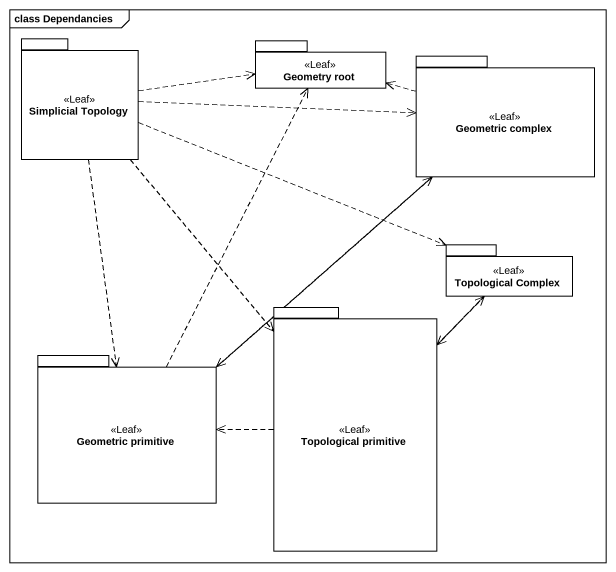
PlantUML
@startuml
mainframe class Dependancies
package "Simplicial Topology" as Simplicial_Topology <<Leaf>> {
}
package "Geometry root" as Geometry_root <<Leaf>> {
}
package "Geometric complex" as Geometric_complex <<Leaf>> {
}
package "Topological Complex" as Topological_Complex <<Leaf>> {
}
package "Topological primitive" as Topological_primitive <<Leaf>> {
}
package "Geometric primitive" as Geometric_primitive <<Leaf>> {
}
Simplicial_Topology .right.> Geometry_root
Simplicial_Topology .right.> Geometric_complex
Simplicial_Topology .right.> Topological_Complex
Simplicial_Topology ..> Topological_primitive
Simplicial_Topology ..> Geometric_primitive
Geometric_complex .left.> Geometry_root
Geometric_complex ..> Geometric_primitive
Topological_Complex ..> Topological_primitive
Topological_primitive .up.> Topological_Complex
Topological_primitive .left.> Geometric_primitive
Geometric_primitive .up.> Geometry_root
Geometric_primitive .up.> Geometric_complex
@enduml
